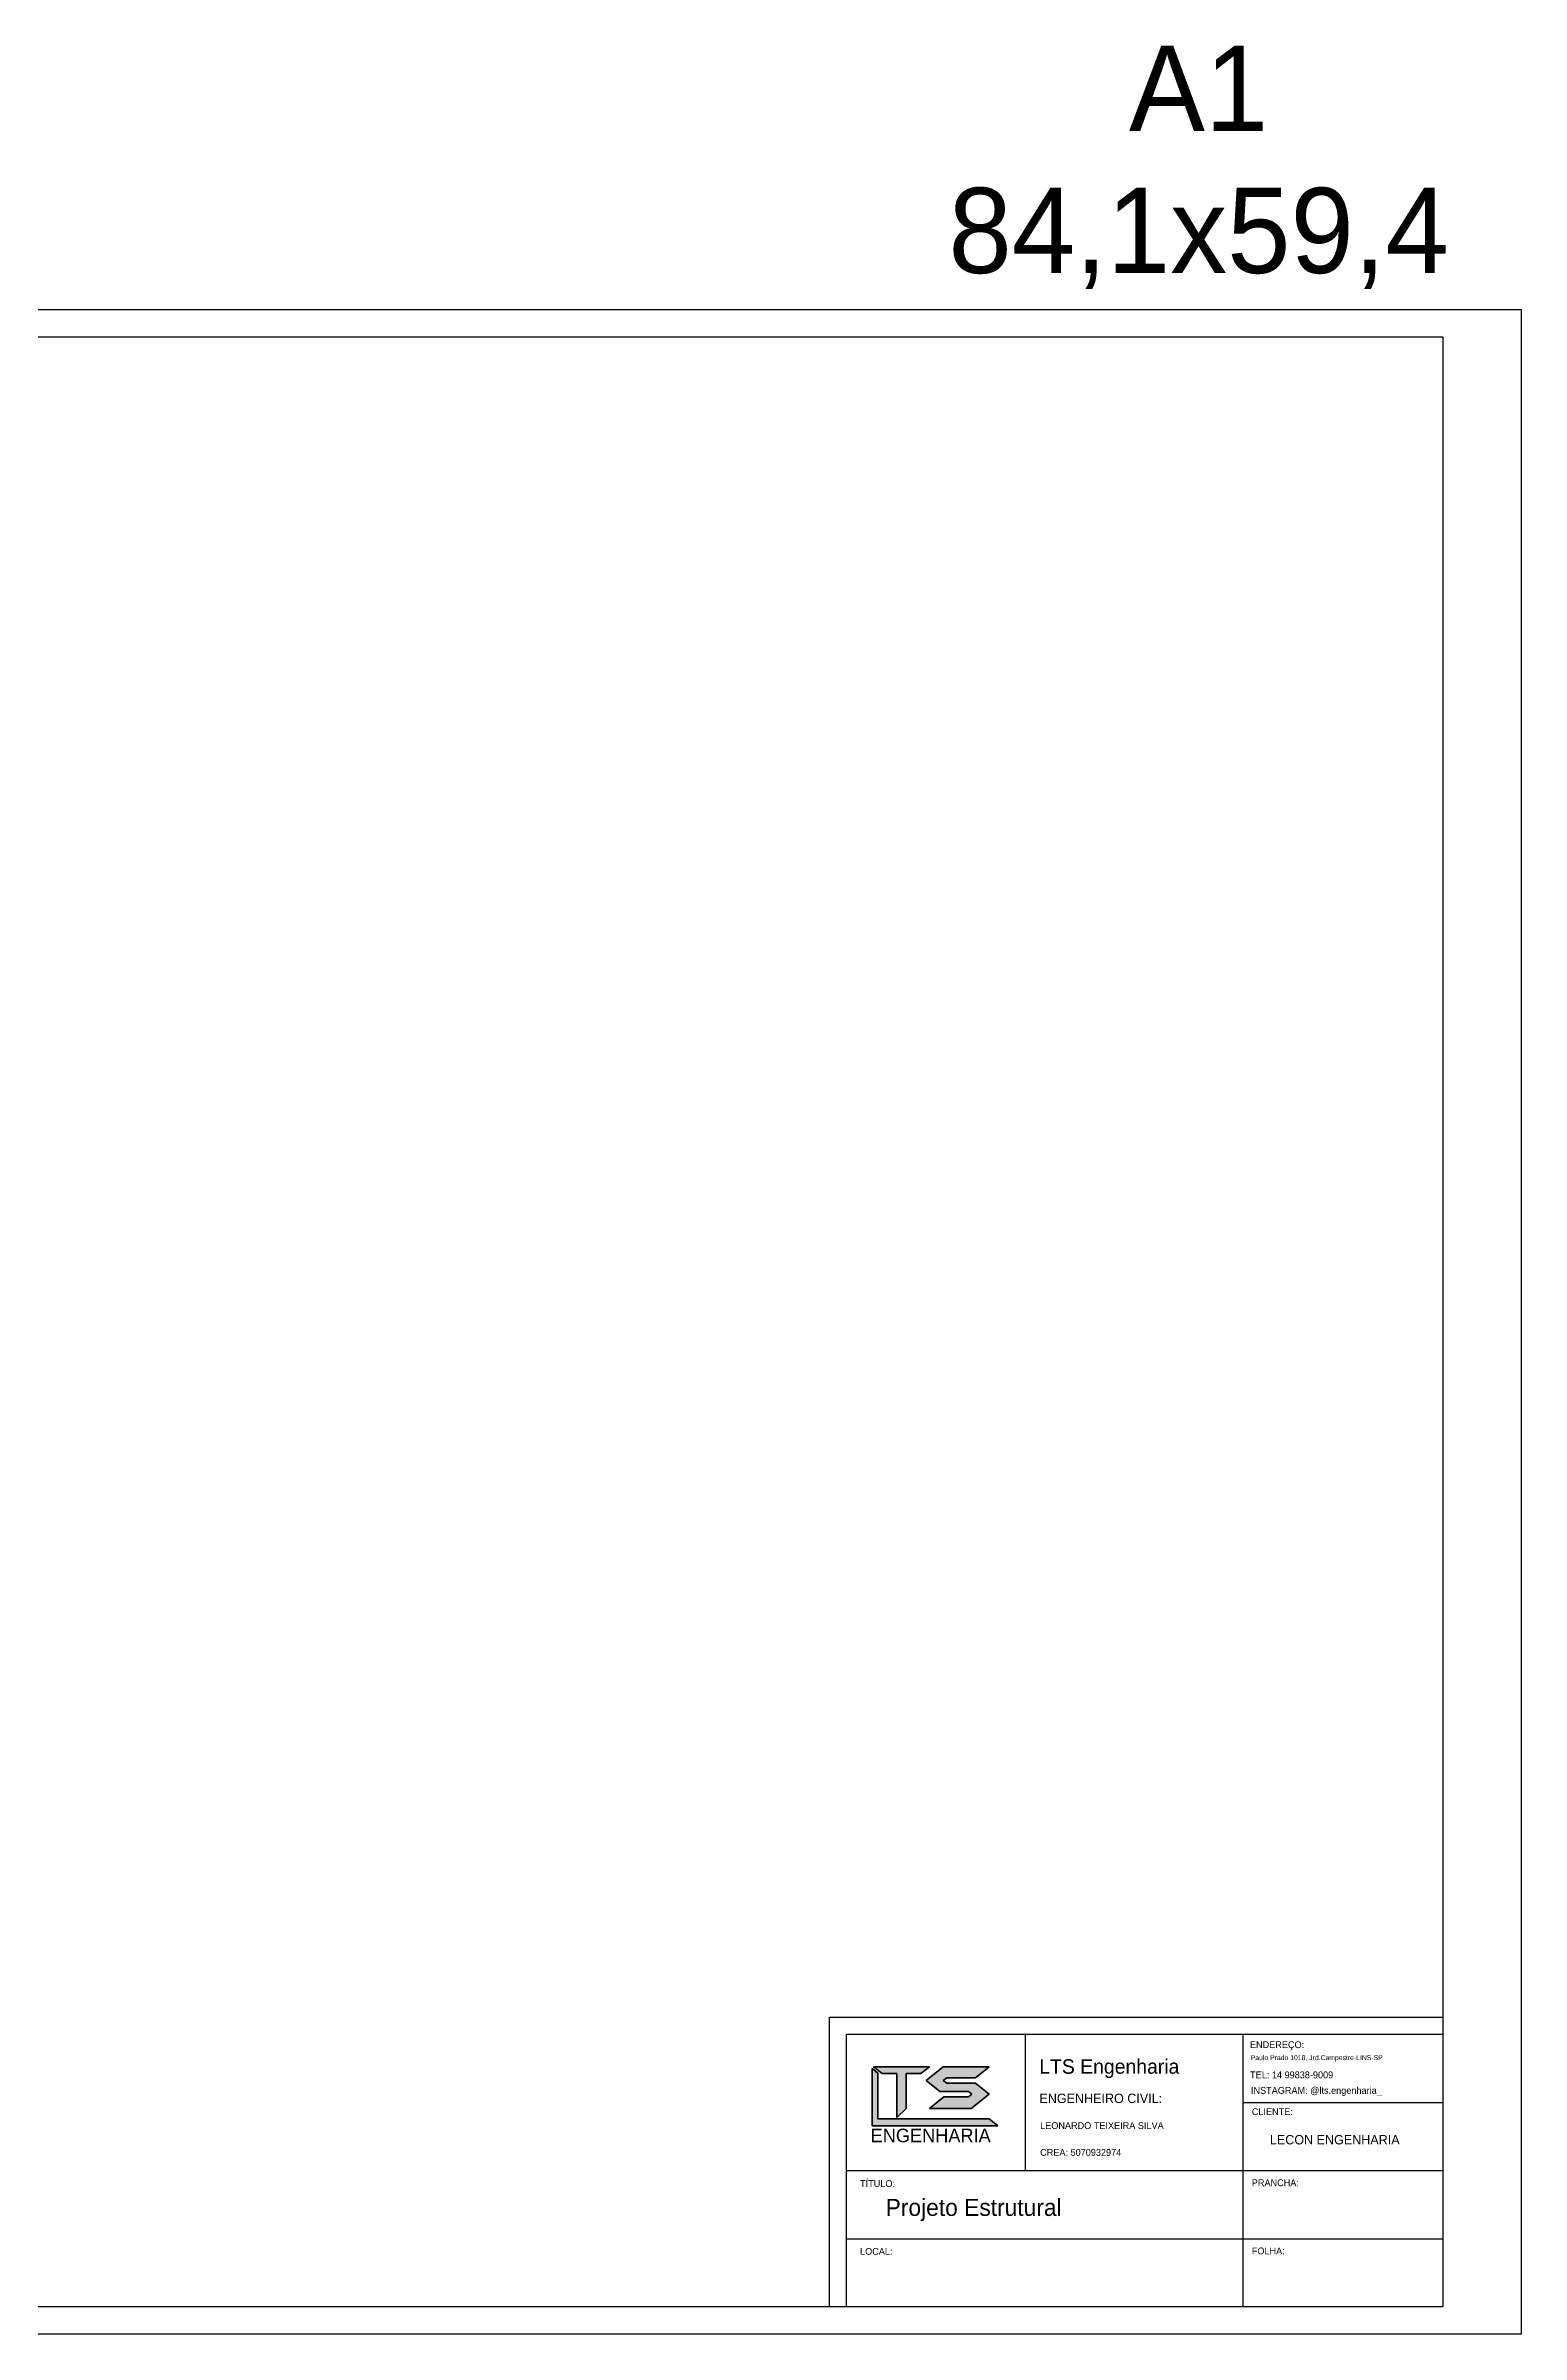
# Model space of a CAD drawing. Header units: millimetres. Extents: x -8 to 605, y -494 to 220.
# Drawn here: x 311.6 to 354.9, y 92.2 to 159.4 of the extents above; entities that cross this region are included whole.
import ezdxf

# ---------------------------------------------------------------- set-up
doc = ezdxf.new("R2010")
doc.units = ezdxf.units.MM
doc.header["$MEASUREMENT"] = 0
doc.layers.add('FOLHA', color=7, linetype='Continuous')

msp = doc.modelspace()

# ---------------------------------------------------------------- hatches: boundary and pattern name
h = msp.add_hatch(color=7)
h.dxf.hatch_style = 1
h.paths.add_polyline_path([(335.9717, 99.9064), (335.8041, 100.0404), (335.8041, 98.3649), (339.4903, 98.3649), (339.239, 98.566), (335.9717, 98.566)])
h.paths.add_polyline_path([(336.801, 99.8941), (337.2367, 99.8941), (337.488, 100.0952), (337.4042, 100.0952), (335.846, 100.0952), (336.0973, 99.8941), (336.5329, 99.8941), (336.5329, 98.6047), (336.801, 98.8728)])
h.paths.add_polyline_path([(337.9933, 99.6123), (337.8924, 99.693), (337.9933, 99.7737), (338.8372, 99.7737), (339.239, 100.0952), (337.8924, 100.0952), (337.3898, 99.693), (337.7916, 99.3716), (338.6355, 99.3716), (338.7363, 99.2909), (338.6355, 99.2102), (337.9098, 99.2102), (337.488, 98.8728), (338.7163, 98.8728), (339.239, 99.2909), (338.8372, 99.6123)])

# ---------------------------------------------------------------- linework, layer by layer
at = {"color": 7}
for p, q in [((270.755, 151.6473), (354.855, 151.6473)), ((354.855, 151.6473), (354.855, 92.2473)), ((273.055, 150.8473), (352.555, 150.8473)), ((352.555, 150.8473), (352.555, 93.5473)), ((334.555, 101.5473), (352.555, 101.5473)), ((334.555, 101.0473), (334.555, 101.5473)), ((334.555, 93.0473), (334.555, 101.0473)), ((335.055, 93.0473), (335.055, 101.0473)), ((335.055, 101.0473), (352.555, 101.0473)), ((340.305, 97.0473), (340.305, 101.0473)), ((346.6888, 101.0473), (346.6888, 93.0473)), ((352.555, 101.0473), (352.555, 93.0473)), ((335.8041, 100.0404), (335.8041, 98.3649)), ((335.9717, 99.9064), (335.8041, 100.0404)), ((335.8041, 100.0404), (335.8041, 98.3649)), ((335.846, 100.0952), (336.0973, 99.8941)), ((337.488, 100.0952), (335.846, 100.0952)), ((337.2367, 99.8941), (337.488, 100.0952)), ((337.8924, 100.0952), (337.3898, 99.693)), ((339.239, 100.0952), (337.8924, 100.0952)), ((338.8372, 99.7737), (339.239, 100.0952)), ((335.9717, 98.566), (335.9717, 99.9064)), ((336.0973, 99.8941), (336.5329, 99.8941)), ((336.5329, 99.8941), (336.5329, 98.6047)), ((336.801, 98.8728), (336.801, 99.8941)), ((336.801, 99.8941), (337.2367, 99.8941)), ((337.3898, 99.693), (337.7916, 99.3716)), ((337.7916, 99.3716), (338.6355, 99.3716)), ((337.8924, 99.693), (337.9933, 99.7737)), ((337.9933, 99.6123), (337.8924, 99.693)), ((337.9933, 99.7737), (338.8372, 99.7737)), ((338.8372, 99.6123), (337.9933, 99.6123)), ((338.6355, 99.3716), (338.7363, 99.2909)), ((339.239, 99.2909), (338.8372, 99.6123)), ((336.5329, 98.6047), (336.801, 98.8728)), ((337.9098, 99.2102), (337.488, 98.8728)), ((337.488, 98.8728), (338.7163, 98.8728)), ((338.6355, 99.2102), (337.9098, 99.2102)), ((338.7363, 99.2909), (338.6355, 99.2102)), ((338.7163, 98.8728), (339.239, 99.2909)), ((346.6888, 99.0473), (352.555, 99.0473)), ((335.8041, 98.3649), (339.4903, 98.3649)), ((339.239, 98.566), (335.9717, 98.566)), ((339.4903, 98.3649), (339.239, 98.566)), ((335.055, 97.0473), (352.555, 97.0473)), ((335.055, 95.0473), (352.555, 95.0473)), ((352.555, 93.0473), (273.055, 93.0473)), ((352.555, 93.0473), (335.055, 93.0473)), ((352.555, 93.0473), (335.055, 93.0473)), ((354.855, 92.2473), (270.755, 92.2473))]:
    msp.add_line(p, q, dxfattribs=at)
for points in [[(335.9717, 98.566), (339.239, 98.566), (339.4903, 98.3649), (335.8041, 98.3649), (335.8041, 100.0404), (335.9717, 99.9064)], [(335.8041, 98.3649), (339.4903, 98.3649), (339.239, 98.566), (335.9717, 98.566), (335.9717, 99.9064), (335.8041, 100.0404)], [(336.5329, 99.8941), (336.0973, 99.8941), (335.846, 100.0952), (337.4042, 100.0952), (337.488, 100.0952), (337.2367, 99.8941), (336.801, 99.8941), (336.801, 98.8728), (336.5329, 98.6047)], [(336.0973, 99.8941), (336.5329, 99.8941), (336.5329, 98.6047), (336.801, 98.8728), (336.801, 99.8941), (337.2367, 99.8941), (337.488, 100.0952), (335.846, 100.0952)], [(337.8924, 99.693), (337.9933, 99.7737), (338.8372, 99.7737), (339.239, 100.0952), (337.8924, 100.0952), (337.3898, 99.693), (337.7916, 99.3716), (338.6355, 99.3716), (338.7363, 99.2909), (338.6355, 99.2102), (337.9098, 99.2102), (337.488, 98.8728), (338.7163, 98.8728), (339.239, 99.2909), (338.8372, 99.6123), (337.9933, 99.6123), (338.8372, 99.6123), (339.239, 99.2909), (338.7163, 98.8728), (337.488, 98.8728), (337.9098, 99.2102), (338.6355, 99.2102), (338.7363, 99.2909), (338.6355, 99.3716), (337.7916, 99.3716), (337.3898, 99.693), (337.8924, 100.0952), (339.239, 100.0952), (338.8372, 99.7737), (337.9933, 99.7737), (337.8924, 99.693), (337.9933, 99.6123)]]:
    msp.add_lwpolyline(points, close=True, dxfattribs=at)

# ---------------------------------------------------------------- texts
for s, height, p in [('ENDEREÇO:', 0.2, (346.8941, 100.6413)), ('LTS Engenharia', 0.425339, (340.7113, 99.8899)), ('Paulo Prado 1018, Jrd.Campestre-LINS-SP', 0.144994, (346.9171, 100.2894)), ('TEL: 14 99838-9009', 0.2, (346.8982, 99.7567)), ('INSTAGRAM: @lts.engenharia_', 0.2, (346.9227, 99.2999)), ('ENGENHEIRO CIVIL:', 0.275339, (340.7159, 99.0295)), ('CLIENTE:', 0.2, (346.9483, 98.6764)), ('ENGENHARIA', 0.39848, (335.7619, 97.8795)), ('LEONARDO TEIXEIRA SILVA', 0.2, (340.7361, 98.2686)), ('CREA: 5070932974', 0.2, (340.7371, 97.4815)), ('TÍTULO:', 0.2, (335.4517, 96.5685)), ('PRANCHA:', 0.2, (346.9483, 96.5909)), ('Projeto Estrutural', 0.5, (336.2022, 95.7181)), ('LOCAL:', 0.2, (335.4517, 94.5788)), ('FOLHA:', 0.2, (346.9483, 94.5917))]:
    msp.add_text(s, height=height, dxfattribs=at).set_placement(p)
at = {"color": 7, "insert": (336.1966, 159.3862), "char_height": 2.5, "attachment_point": 1}
msp.add_mtext_dynamic_manual_height_columns('\\pxqc;A1\\P84,1x59,4', width=18.384127, gutter_width=12.5, heights=[0], dxfattribs=at)
at = {"layer": 'FOLHA'}
msp.add_text('LECON ENGENHARIA', height=0.275339, dxfattribs=at).set_placement((347.4796, 97.8162))

doc.saveas('drawing.dxf')
